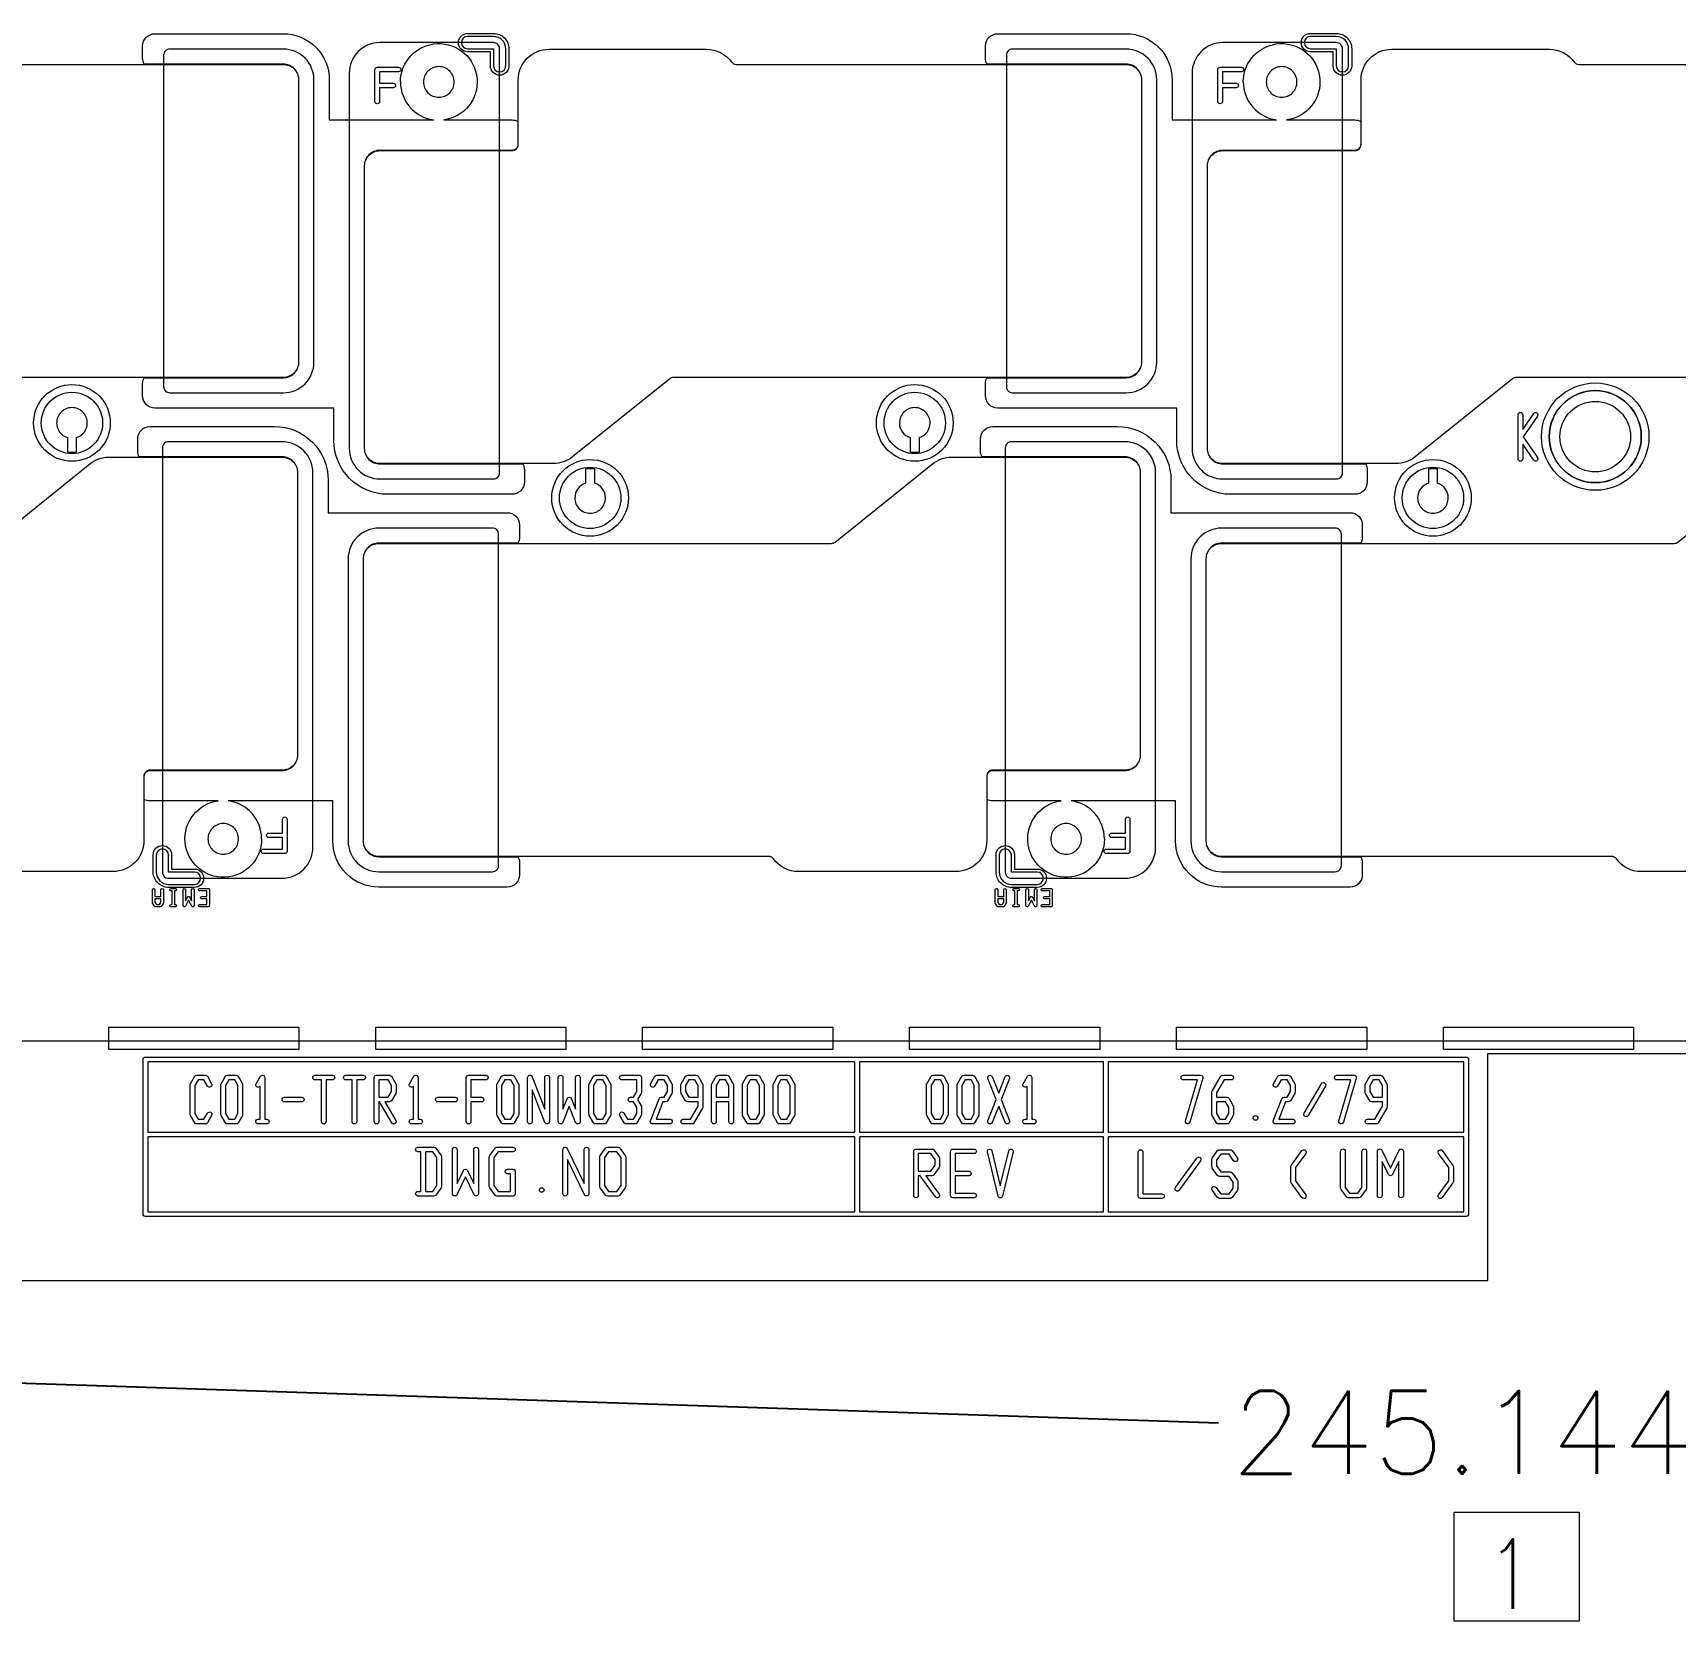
# Model space of a CAD drawing. Extents: x 2541 to 3941, y 2348 to 3338.
# Drawn here: x 2786.6 to 2840.1, y 2708.9 to 2760.7 of the extents above; entities that cross this region are included whole.
import ezdxf
from ezdxf.enums import TextEntityAlignment as Align

# ---------------------------------------------------------------- set-up
doc = ezdxf.new("R2010")
doc.units = 0
doc.layers.get('0').update_dxf_attribs({"lineweight": 0})
doc.layers.get('Defpoints').update_dxf_attribs({"lineweight": 0})
for name, color, linetype, lineweight in [('EMI-T', 6, 'Continuous', 0), ('備註', 1, 'Continuous', 0), ('尺寸線', 3, 'Continuous', 0)]:
    doc.layers.add(name, color=color, linetype=linetype, lineweight=lineweight)
doc.layers.add('序號', color=1, linetype='Continuous')
doc.styles.get("Standard").update_dxf_attribs({"font": 'simplex.shx', "height": 2.7})
doc.dimstyles.get("Standard").update_dxf_attribs({"dimtxt": 6, "dimasz": 0.18, "dimexe": 0.18, "dimexo": 0.0625, "dimgap": 0.09, "dimtad": 0, "dimtih": 1, "dimtoh": 1, "dimdec": 4, "dimzin": 0, "dimdsep": 46, "dimtxsty": 'Standard', "dimcen": 0.09, "dimadec": 0, "dimazin": 0, "dimtfac": 1, "dimtdec": 4, "dimtofl": 0, "dimtmove": 0, "dimatfit": 3, "dimfxl": 0, "dimtolj": 1, "dimtzin": 0, "dimarcsym": 0})

# ---------------------------------------------------------------- blocks, each defined once
blk = doc.blocks.new('*D30')
at = {"layer": 'Defpoints', "color": 0, "linetype": 'Continuous'}
for p in [(2712.612, 2742.594), (2957.619, 2734.405), (2956.836, 2710.973)]:
    blk.add_point(p, dxfattribs=at)
at = {"layer": '尺寸線', "color": 0, "linetype": 'Continuous', "lineweight": -2}
for p, q in [((2712.609, 2742.531), (2711.822, 2718.982)), ((2957.617, 2734.343), (2956.83, 2710.793)), ((2712.008, 2719.156), (2825.242, 2715.371)), ((2956.656, 2710.979), (2843.422, 2714.764))]:
    blk.add_line(p, q, dxfattribs=at)
at = {"layer": '尺寸線', "color": 0, "linetype": 'Continuous'}
for points in [[(2712.009, 2719.186), (2712.007, 2719.126), (2711.828, 2719.162)], [(2956.655, 2710.949), (2956.657, 2711.009), (2956.836, 2710.973)]]:
    blk.add_solid(points, dxfattribs=at)
at = {"layer": '尺寸線', "color": 0, "linetype": 'Continuous', "insert": (2834.332, 2715.067), "char_height": 2.7, "attachment_point": 5}
blk.add_mtext('\\A1;245.1443', dxfattribs=at)

msp = doc.modelspace()

# ---------------------------------------------------------------- linework, layer by layer
for p, q in [((2791.16814, 2732.19094), (2791.09861, 2732.19094)), ((2818.63814, 2732.19094), (2818.56861, 2732.19094)), ((2824.55254, 2726.55261), (2824.09292, 2726.55261)), ((2829.55254, 2726.55261), (2829.09292, 2726.55261)), ((2799.31777, 2722.76735), (2799.14393, 2722.76735)), ((2821.56304, 2722.10223), (2813.46488, 2722.10223))]:
    msp.add_line(p, q)
at = {"linetype": 'Continuous'}
for points in [[(2710.51672, 2769.52127), (2710.51672, 2724.0146, -0.414214), (2712.51672, 2722.0146, -0.169418), (2712.08276, 2720.7706, -0.117594), (2712.62077, 2720.0146), (2834.01672, 2720.0146), (2834.01672, 2727.4146), (2841.01672, 2727.4146), (2841.01672, 2720.0146), (2962.41267, 2720.0146, -0.117594), (2962.95069, 2720.7706, -0.169419), (2962.51672, 2722.0146, -0.414214), (2964.51672, 2724.0146), (2964.51672, 2759.52729, 0.044792), (2965.01672, 2759.93118), (2965.01672, 2764.98695, -0.207733), (2964.97961, 2765.00139, 0.10603), (2963.74324, 2765.79265, -1), (2963.77828, 2765.88631, -0.057817), (2964.51672, 2765.50792)], [(2790.1703, 2748.8446), (2790.1703, 2749.2446, -0.124386), (2790.21831, 2749.4346), (2794.7552, 2749.4346, 0.414365), (2795.26507, 2749.94473), (2795.26507, 2759.1446, 0.414366), (2794.7552, 2759.65473), (2790.21831, 2759.65473, -0.124392), (2790.1703, 2759.84473), (2790.1703, 2760.24473, -0.414218), (2790.5703, 2760.64473), (2794.7552, 2760.64473, -0.414364), (2796.25507, 2759.14409), (2796.25507, 2757.83473), (2799.6603, 2757.83473)], [(2817.6403, 2748.8446), (2817.6403, 2749.2446, -0.124386), (2817.68831, 2749.4346), (2822.2252, 2749.4346, 0.414365), (2822.73507, 2749.94473), (2822.73507, 2759.1446, 0.414366), (2822.2252, 2759.65473), (2817.68831, 2759.65473, -0.124392), (2817.6403, 2759.84473), (2817.6403, 2760.24473, -0.414218), (2818.0403, 2760.64473), (2822.2252, 2760.64473, -0.414364), (2823.72507, 2759.14409), (2823.72507, 2757.83473), (2827.1303, 2757.83473)], [(2798.57437, 2759.07391, -2.205962), (2799.98845, 2757.83473), (2802.21218, 2757.83473, -0.124388), (2802.40218, 2757.78672), (2802.40218, 2757.03473, -0.414224), (2802.21218, 2756.84473), (2797.9052, 2756.84473, 0.414218), (2797.39508, 2756.3346), (2797.39508, 2747.13472, 0.414217), (2797.9052, 2746.6246), (2802.56418, 2746.6246, -0.124388), (2802.61218, 2746.4346), (2802.61218, 2746.0346, -0.414218), (2802.21218, 2745.6346), (2798.15508, 2745.6346, -0.414215), (2796.40508, 2747.3846), (2796.40508, 2748.4446), (2790.5703, 2748.4446, -0.414218), (2790.1703, 2748.8446)], [(2826.04437, 2759.07391, -2.205962), (2827.45845, 2757.83473), (2829.68218, 2757.83473, -0.124388), (2829.87218, 2757.78672), (2829.87218, 2757.03473, -0.414224), (2829.68218, 2756.84473), (2825.3752, 2756.84473, 0.414218), (2824.86508, 2756.3346), (2824.86508, 2747.13472, 0.414217), (2825.3752, 2746.6246), (2830.03418, 2746.6246, -0.124388), (2830.08218, 2746.4346), (2830.08218, 2746.0346, -0.414218), (2829.68218, 2745.6346), (2825.62508, 2745.6346, -0.414215), (2823.87508, 2747.3846), (2823.87508, 2748.4446), (2818.0403, 2748.4446, -0.414218), (2817.6403, 2748.8446)], [(2835.0027, 2746.78912), (2835.0027, 2748.22951, -1), (2835.1527, 2748.22951), (2835.1527, 2747.75017)], [(2835.1527, 2747.75017), (2835.51265, 2748.27209, -1), (2835.63613, 2748.18693), (2835.16881, 2747.50931), (2835.63613, 2746.8317, -1), (2835.51265, 2746.74654), (2835.1527, 2747.26846)], [(2790.01127, 2747.0446), (2790.01127, 2747.4446, -0.414218), (2790.41127, 2747.8446), (2794.46837, 2747.8446, -0.414215), (2796.21837, 2746.0946), (2796.21837, 2745.0346), (2802.05314, 2745.0346, -0.414218), (2802.45314, 2744.6346), (2802.45314, 2744.2346, -0.124388), (2802.40514, 2744.0446), (2797.86825, 2744.0446, 0.414365), (2797.35838, 2743.53447), (2797.35838, 2734.3346, 0.414366), (2797.86825, 2733.82446), (2802.40514, 2733.82446, -0.124388), (2802.45314, 2733.63446), (2802.45314, 2733.23446, -0.414218), (2802.05314, 2732.83446), (2797.86825, 2732.83446, -0.414364), (2796.36838, 2734.3351), (2796.36838, 2735.64447), (2792.96315, 2735.64447)], [(2817.48127, 2747.0446), (2817.48127, 2747.4446, -0.414218), (2817.88127, 2747.8446), (2821.93837, 2747.8446, -0.414215), (2823.68837, 2746.0946), (2823.68837, 2745.0346), (2829.52314, 2745.0346, -0.414218), (2829.92314, 2744.6346), (2829.92314, 2744.2346, -0.124388), (2829.87514, 2744.0446), (2825.33825, 2744.0446, 0.414365), (2824.82838, 2743.53447), (2824.82838, 2734.3346, 0.414366), (2825.33825, 2733.82446), (2829.87514, 2733.82446, -0.124388), (2829.92314, 2733.63446), (2829.92314, 2733.23446, -0.414218), (2829.52314, 2732.83446), (2825.33825, 2732.83446, -0.414364), (2823.83838, 2734.3351), (2823.83838, 2735.64447), (2820.43315, 2735.64447)], [(2835.1527, 2747.26846), (2835.1527, 2746.78912, -1), (2835.0027, 2746.78912)], [(2794.04907, 2734.40528, -2.205962), (2792.635, 2735.64447), (2790.41127, 2735.64447, -0.124386), (2790.22127, 2735.69247), (2790.22127, 2736.44447, -0.414224), (2790.41127, 2736.63447), (2794.71824, 2736.63447, 0.414218), (2795.22837, 2737.14459), (2795.22837, 2746.34447, 0.414217), (2794.71824, 2746.8546), (2790.05927, 2746.8546, -0.124392), (2790.01127, 2747.0446)], [(2821.51907, 2734.40528, -2.205962), (2820.105, 2735.64447), (2817.88127, 2735.64447, -0.124386), (2817.69127, 2735.69247), (2817.69127, 2736.44447, -0.414224), (2817.88127, 2736.63447), (2822.18824, 2736.63447, 0.414218), (2822.69837, 2737.14459), (2822.69837, 2746.34447, 0.414217), (2822.18824, 2746.8546), (2817.52927, 2746.8546, -0.124392), (2817.48127, 2747.0446)], [(2794.11075, 2733.9258, -1), (2794.11075, 2734.0758), (2794.73112, 2734.0758), (2794.73112, 2734.44732), (2794.2846, 2734.44732, -1), (2794.2846, 2734.59732), (2794.73112, 2734.59732), (2794.73112, 2735.04385, -1), (2794.88112, 2735.04385), (2794.88112, 2734.52232)], [(2821.58075, 2733.9258, -1), (2821.58075, 2734.0758), (2822.20112, 2734.0758), (2822.20112, 2734.44732), (2821.7546, 2734.44732, -1), (2821.7546, 2734.59732), (2822.20112, 2734.59732), (2822.20112, 2735.04385, -1), (2822.35112, 2735.04385), (2822.35112, 2734.52232)], [(2794.88112, 2734.52232), (2794.88112, 2734.0008, -0.414241), (2794.80612, 2733.9258), (2794.11075, 2733.9258)], [(2822.35112, 2734.52232), (2822.35112, 2734.0008, -0.414241), (2822.27612, 2733.9258), (2821.58075, 2733.9258)], [(2790.48907, 2732.31704), (2790.48907, 2732.48922), (2790.48907, 2732.7475, -1), (2790.56907, 2732.7475), (2790.56907, 2732.52922), (2790.76722, 2732.52922), (2790.76722, 2732.7475, -1), (2790.84722, 2732.7475), (2790.84722, 2732.48922)], [(2791.09861, 2732.19094, -1), (2791.09861, 2732.27094), (2791.12814, 2732.27094), (2791.12814, 2732.7075), (2791.09861, 2732.7075, -1), (2791.09861, 2732.7875), (2791.16814, 2732.7875), (2791.23768, 2732.7875, -1), (2791.23768, 2732.7075), (2791.20814, 2732.7075), (2791.20814, 2732.27094), (2791.23768, 2732.27094, -1), (2791.23768, 2732.19094), (2791.16814, 2732.19094)], [(2791.48907, 2732.23129), (2791.48907, 2732.7475, -1), (2791.56907, 2732.7475), (2791.56907, 2732.3896)], [(2791.76722, 2732.3896), (2791.76722, 2732.7475, -1), (2791.84722, 2732.7475), (2791.84722, 2732.23129, -0.782664), (2791.772, 2732.21198), (2791.66814, 2732.40485)], [(2792.02907, 2732.19094, -1), (2792.02907, 2732.27094), (2792.26722, 2732.27094), (2792.26722, 2732.44922), (2792.09861, 2732.44922, -1), (2792.09861, 2732.52922), (2792.26722, 2732.52922), (2792.26722, 2732.7075), (2792.02907, 2732.7075, -1), (2792.02907, 2732.7875), (2792.30722, 2732.7875, -0.414265), (2792.34722, 2732.7475), (2792.34722, 2732.48922)], [(2817.95907, 2732.31704), (2817.95907, 2732.48922), (2817.95907, 2732.7475, -1), (2818.03907, 2732.7475), (2818.03907, 2732.52922), (2818.23722, 2732.52922), (2818.23722, 2732.7475, -1), (2818.31722, 2732.7475), (2818.31722, 2732.48922)], [(2818.56861, 2732.19094, -1), (2818.56861, 2732.27094), (2818.59814, 2732.27094), (2818.59814, 2732.7075), (2818.56861, 2732.7075, -1), (2818.56861, 2732.7875), (2818.63814, 2732.7875), (2818.70768, 2732.7875, -1), (2818.70768, 2732.7075), (2818.67814, 2732.7075), (2818.67814, 2732.27094), (2818.70768, 2732.27094, -1), (2818.70768, 2732.19094), (2818.63814, 2732.19094)], [(2818.95907, 2732.23129), (2818.95907, 2732.7475, -1), (2819.03907, 2732.7475), (2819.03907, 2732.3896)], [(2819.23722, 2732.3896), (2819.23722, 2732.7475, -1), (2819.31722, 2732.7475), (2819.31722, 2732.23129, -0.782664), (2819.242, 2732.21198), (2819.13814, 2732.40485)], [(2819.49907, 2732.19094, -1), (2819.49907, 2732.27094), (2819.73722, 2732.27094), (2819.73722, 2732.44922), (2819.56861, 2732.44922, -1), (2819.56861, 2732.52922), (2819.73722, 2732.52922), (2819.73722, 2732.7075), (2819.49907, 2732.7075, -1), (2819.49907, 2732.7875), (2819.77722, 2732.7875, -0.414265), (2819.81722, 2732.7475), (2819.81722, 2732.48922)], [(2790.84722, 2732.48922), (2790.84722, 2732.31704, -0.173189), (2790.83818, 2732.29172), (2790.76895, 2732.206, -0.228301), (2790.73768, 2732.19094), (2790.59861, 2732.19094, -0.228253), (2790.56734, 2732.206), (2790.49811, 2732.29172, -0.173127), (2790.48907, 2732.31704)], [(2791.66814, 2732.40485), (2791.56429, 2732.21198, -0.782665), (2791.48907, 2732.23129)], [(2791.56907, 2732.3896), (2791.63292, 2732.50819, -0.597324), (2791.70336, 2732.50819), (2791.76722, 2732.3896)], [(2792.34722, 2732.48922), (2792.34722, 2732.23094, -0.414265), (2792.30722, 2732.19094), (2792.02907, 2732.19094)], [(2818.31722, 2732.48922), (2818.31722, 2732.31704, -0.173189), (2818.30818, 2732.29172), (2818.23895, 2732.206, -0.228301), (2818.20768, 2732.19094), (2818.06861, 2732.19094, -0.228253), (2818.03734, 2732.206), (2817.96811, 2732.29172, -0.173127), (2817.95907, 2732.31704)], [(2819.13814, 2732.40485), (2819.03429, 2732.21198, -0.782665), (2818.95907, 2732.23129)], [(2819.03907, 2732.3896), (2819.10292, 2732.50819, -0.597324), (2819.17336, 2732.50819), (2819.23722, 2732.3896)], [(2819.81722, 2732.48922), (2819.81722, 2732.23094, -0.414265), (2819.77722, 2732.19094), (2819.49907, 2732.19094)], [(2790.187, 2722.17823), (2790.187, 2724.76903), (2790.187, 2727.21759, -0.414238), (2790.263, 2727.29359), (2813.46488, 2727.29359), (2821.56304, 2727.29359), (2833.31092, 2727.29359, -0.414238), (2833.38692, 2727.21759), (2833.38692, 2724.76903)], [(2794.07359, 2725.1146), (2793.93326, 2725.1146, -1), (2793.93326, 2725.267), (2793.99739, 2725.267), (2793.99739, 2726.34799, -0.979801), (2793.8675, 2726.42764)], [(2793.8675, 2726.42764), (2794.00783, 2726.66731, -0.76611), (2794.14979, 2726.62858), (2794.14979, 2725.267), (2794.21392, 2725.267, -1), (2794.21392, 2725.1146), (2794.07359, 2725.1146)], [(2797.71672, 2725.1908), (2797.71672, 2725.9098), (2797.71672, 2726.62881, -0.414239), (2797.79292, 2726.70501), (2798.21369, 2726.70501, -0.267143), (2798.27967, 2726.66731), (2798.42001, 2726.42764, -0.13403), (2798.43045, 2726.38891), (2798.43045, 2726.1497, -0.13403), (2798.42001, 2726.11097), (2798.27967, 2725.8713, -0.267143), (2798.21369, 2725.8336), (2798.06617, 2725.8336)], [(2799.07359, 2725.1146), (2798.93326, 2725.1146, -1), (2798.93326, 2725.267), (2798.99739, 2725.267), (2798.99739, 2726.34799, -0.979801), (2798.8675, 2726.42764)], [(2798.8675, 2726.42764), (2799.00783, 2726.66731, -0.76611), (2799.14979, 2726.62858), (2799.14979, 2725.267), (2799.21392, 2725.267, -1), (2799.21392, 2725.1146), (2799.07359, 2725.1146)], [(2802.71672, 2725.1908), (2802.71672, 2726.62881, -0.831916), (2802.86408, 2726.65608), (2803.27805, 2725.59556)], [(2803.27805, 2725.59556), (2803.27805, 2726.62881, -1), (2803.43045, 2726.62881), (2803.43045, 2725.1908, -0.831916), (2803.2831, 2725.16352), (2802.86912, 2726.22405)], [(2803.71672, 2725.1908), (2803.71672, 2726.62881, -1), (2803.86912, 2726.62881), (2803.86912, 2725.59556)], [(2804.27805, 2725.59556), (2804.27805, 2726.62881, -1), (2804.43045, 2726.62881), (2804.43045, 2725.1908, -0.831916), (2804.2831, 2725.16352), (2804.07359, 2725.70025)], [(2806.72211, 2725.21894), (2807.00243, 2725.93708, -0.310671), (2807.07359, 2725.986), (2807.17023, 2725.986), (2807.27805, 2726.17014), (2807.27805, 2726.36847), (2807.17023, 2726.55261), (2806.97694, 2726.55261), (2806.85868, 2726.35064, -1), (2806.72717, 2726.42764), (2806.8675, 2726.66731, -0.267143), (2806.93348, 2726.70501), (2807.21369, 2726.70501, -0.267143), (2807.27967, 2726.66731), (2807.42001, 2726.42764, -0.13403), (2807.43045, 2726.38891), (2807.43045, 2726.1497, -0.13403), (2807.42001, 2726.11097), (2807.27967, 2725.8713, -0.267143), (2807.21369, 2725.8336), (2807.12564, 2725.8336), (2806.90447, 2725.267)], [(2807.71672, 2726.1497), (2807.71672, 2726.38891, -0.13403), (2807.72717, 2726.42764), (2807.8675, 2726.66731, -0.267143), (2807.93348, 2726.70501), (2808.21369, 2726.70501, -0.267143), (2808.27967, 2726.66731), (2808.42001, 2726.42764, -0.13403), (2808.43045, 2726.38891), (2808.43045, 2725.9098)], [(2808.71672, 2725.1908), (2808.71672, 2725.9098), (2808.71672, 2726.38891, -0.13403), (2808.72717, 2726.42764), (2808.8675, 2726.66731, -0.267143), (2808.93348, 2726.70501), (2809.21369, 2726.70501, -0.267143), (2809.27967, 2726.66731), (2809.42001, 2726.42764, -0.13403), (2809.43045, 2726.38891), (2809.43045, 2725.9098)], [(2817.72194, 2725.2185), (2817.99179, 2725.9098), (2817.72194, 2726.6011, -1), (2817.86391, 2726.65652), (2818.07359, 2726.11935)], [(2818.07359, 2726.11935), (2818.28327, 2726.65652, -1), (2818.42523, 2726.6011), (2818.15538, 2725.9098), (2818.42523, 2725.2185, -1), (2818.28327, 2725.16309), (2818.07359, 2725.70025)], [(2819.07359, 2725.1146), (2818.93326, 2725.1146, -1), (2818.93326, 2725.267), (2818.99739, 2725.267), (2818.99739, 2726.34799, -0.979801), (2818.8675, 2726.42764)], [(2818.8675, 2726.42764), (2819.00783, 2726.66731, -0.76611), (2819.14979, 2726.62858), (2819.14979, 2725.267), (2819.21392, 2725.267, -1), (2819.21392, 2725.1146), (2819.07359, 2725.1146)], [(2824.09292, 2726.55261, -1), (2824.09292, 2726.70501), (2824.65425, 2726.70501, -0.50129), (2824.72731, 2726.60717), (2824.30639, 2725.16939, -1), (2824.16013, 2725.21221), (2824.55254, 2726.55261)], [(2827.02211, 2725.21894), (2827.30243, 2725.93708, -0.310671), (2827.37359, 2725.986), (2827.47023, 2725.986), (2827.57805, 2726.17014), (2827.57805, 2726.36847), (2827.47023, 2726.55261), (2827.27694, 2726.55261), (2827.15868, 2726.35064, -1), (2827.02717, 2726.42764), (2827.1675, 2726.66731, -0.267143), (2827.23348, 2726.70501), (2827.51369, 2726.70501, -0.267143), (2827.57967, 2726.66731), (2827.72001, 2726.42764, -0.13403), (2827.73045, 2726.38891), (2827.73045, 2726.1497, -0.13403), (2827.72001, 2726.11097), (2827.57967, 2725.8713, -0.267143), (2827.51369, 2725.8336), (2827.42564, 2725.8336), (2827.20447, 2725.267)], [(2829.09292, 2726.55261, -1), (2829.09292, 2726.70501), (2829.65425, 2726.70501, -0.50129), (2829.72731, 2726.60717), (2829.30639, 2725.16939, -1), (2829.16013, 2725.21221), (2829.55254, 2726.55261)], [(2830.01672, 2726.1497), (2830.01672, 2726.38891, -0.13403), (2830.02717, 2726.42764), (2830.1675, 2726.66731, -0.267143), (2830.23348, 2726.70501), (2830.51369, 2726.70501, -0.267143), (2830.57967, 2726.66731), (2830.72001, 2726.42764, -0.13403), (2830.73045, 2726.38891), (2830.73045, 2725.9098)], [(2798.06617, 2725.8336), (2798.42001, 2725.2293, -1), (2798.28849, 2725.15229), (2797.88957, 2725.8336), (2797.86912, 2725.8336), (2797.86912, 2725.1908, -1), (2797.71672, 2725.1908)], [(2802.86912, 2726.22405), (2802.86912, 2725.1908, -1), (2802.71672, 2725.1908)], [(2804.07359, 2725.70025), (2803.86408, 2725.16352, -0.831919), (2803.71672, 2725.1908)], [(2803.86912, 2725.59556), (2804.0026, 2725.93751, -0.683159), (2804.14457, 2725.93751), (2804.27805, 2725.59556)], [(2808.43045, 2725.9098), (2808.43045, 2725.67036, -0.13403), (2808.42001, 2725.63163), (2808.13934, 2725.15229, -0.267143), (2808.07336, 2725.1146), (2807.79292, 2725.1146, -1), (2807.79292, 2725.267), (2808.0299, 2725.267), (2808.27805, 2725.6908), (2808.27805, 2725.8336), (2807.93348, 2725.8336, -0.267143), (2807.8675, 2725.8713), (2807.72717, 2726.11097, -0.13403), (2807.71672, 2726.1497)], [(2809.43045, 2725.9098), (2809.43045, 2725.1908, -1), (2809.27805, 2725.1908), (2809.27805, 2725.8336), (2808.86912, 2725.8336), (2808.86912, 2725.1908, -1), (2808.71672, 2725.1908)], [(2818.07359, 2725.70025), (2817.86391, 2725.16309, -1), (2817.72194, 2725.2185)], [(2830.73045, 2725.9098), (2830.73045, 2725.67036, -0.13403), (2830.72001, 2725.63163), (2830.43934, 2725.15229, -0.267143), (2830.37336, 2725.1146), (2830.09292, 2725.1146, -1), (2830.09292, 2725.267), (2830.3299, 2725.267), (2830.57805, 2725.6908), (2830.57805, 2725.8336), (2830.23348, 2725.8336, -0.267143), (2830.1675, 2725.8713), (2830.02717, 2726.11097, -0.13403), (2830.01672, 2726.1497)], [(2806.90447, 2725.267), (2807.35425, 2725.267, -1), (2807.35425, 2725.1146), (2806.79292, 2725.1146, -0.529907), (2806.72211, 2725.21894)], [(2827.20447, 2725.267), (2827.65425, 2725.267, -1), (2827.65425, 2725.1146), (2827.09292, 2725.1146, -0.529907), (2827.02211, 2725.21894)], [(2833.38692, 2724.76903), (2833.38692, 2722.17823, -0.414238), (2833.31092, 2722.10223), (2821.56304, 2722.10223)], [(2799.14393, 2722.76735, -1), (2799.14393, 2722.91735), (2799.24277, 2722.91735), (2799.24277, 2724.20775), (2799.14393, 2724.20775, -1), (2799.14393, 2724.35775), (2799.31777, 2724.35775), (2799.66545, 2724.35775, -0.241871), (2799.72642, 2724.32643), (2799.89982, 2724.08697, -0.159337), (2799.91429, 2724.04268), (2799.91429, 2723.08242, -0.159331), (2799.89982, 2723.03812), (2799.72642, 2722.79867, -0.241867), (2799.66545, 2722.76735), (2799.31777, 2722.76735)], [(2800.26893, 2722.84284), (2800.26893, 2724.28275, -1), (2800.41893, 2724.28275), (2800.41893, 2723.17022)], [(2800.96429, 2723.17022), (2800.96429, 2724.28275, -1), (2801.11429, 2724.28275), (2801.11429, 2722.84284, -0.799749), (2800.97175, 2722.80974), (2800.69161, 2723.39003)], [(2803.86893, 2722.84235), (2803.86893, 2724.28247, -0.798609), (2804.01147, 2724.31535), (2804.56429, 2723.17022)], [(2804.56429, 2723.17022), (2804.56429, 2724.28275, -1), (2804.71429, 2724.28275), (2804.71429, 2722.84262, -0.798609), (2804.57175, 2722.80974), (2804.01893, 2723.95487)], [(2815.3014, 2722.7832), (2815.3014, 2723.5034), (2815.3014, 2724.2236, -0.414241), (2815.3764, 2724.2986), (2815.89792, 2724.2986, -0.241871), (2815.95889, 2724.26728), (2816.13229, 2724.02783, -0.159337), (2816.14676, 2723.98353), (2816.14676, 2723.74347, -0.159331), (2816.13229, 2723.69917), (2815.95889, 2723.45972, -0.241867), (2815.89792, 2723.4284), (2815.69715, 2723.4284)], [(2817.70349, 2724.206, -1), (2817.8493, 2724.2412), (2818.12408, 2723.10283)], [(2818.12408, 2723.10283), (2818.39886, 2724.2412, -1), (2818.54467, 2724.206), (2818.19699, 2722.7656, -0.78736), (2818.05118, 2722.7656), (2817.70349, 2724.206)], [(2830.41852, 2722.78457), (2830.41852, 2724.22469, -0.798609), (2830.56107, 2724.25757), (2830.84121, 2723.67728)], [(2830.84121, 2723.67728), (2831.12135, 2724.25757, -0.798609), (2831.26389, 2724.22469), (2831.26389, 2722.78457, -1), (2831.11389, 2722.78457), (2831.11389, 2723.8971)], [(2800.41893, 2723.17022), (2800.62407, 2723.59515, -0.627684), (2800.75915, 2723.59515), (2800.96429, 2723.17022)], [(2804.01893, 2723.95487), (2804.01893, 2722.84235, -1), (2803.86893, 2722.84235)], [(2830.56852, 2723.8971), (2830.56852, 2722.78457, -1), (2830.41852, 2722.78457)], [(2831.11389, 2723.8971), (2830.90875, 2723.47216, -0.627705), (2830.77366, 2723.47216), (2830.56852, 2723.8971)], [(2800.69161, 2723.39003), (2800.41147, 2722.80974, -0.799749), (2800.26893, 2722.84284)], [(2815.69715, 2723.4284), (2816.13251, 2722.82719, -1), (2816.01102, 2722.73921), (2815.51195, 2723.4284), (2815.4514, 2723.4284), (2815.4514, 2722.7832, -1), (2815.3014, 2722.7832)], [(2813.46488, 2722.10223), (2790.263, 2722.10223, -0.414238), (2790.187, 2722.17823)]]:
    msp.add_lwpolyline(points, format="xyb", dxfattribs=at)
for points in [[(2800.76244, 2760.05531, -1), (2800.76244, 2760.65531), (2801.60715, 2760.65531, -0.414217), (2802.10715, 2760.15531), (2802.10715, 2759.59231, -1), (2801.50715, 2759.59231), (2801.50715, 2760.05531)], [(2800.76244, 2760.15531), (2801.60715, 2760.15531), (2801.60715, 2759.60124, 1), (2802.00715, 2759.60124), (2802.00715, 2760.15531, 0.414218), (2801.60715, 2760.55531), (2800.76244, 2760.55531, 1)], [(2828.23244, 2760.05531, -1), (2828.23244, 2760.65531), (2829.07715, 2760.65531, -0.414217), (2829.57715, 2760.15531), (2829.57715, 2759.59231, -1), (2828.97715, 2759.59231), (2828.97715, 2760.05531)], [(2828.23244, 2760.15531), (2829.07715, 2760.15531), (2829.07715, 2759.60124, 1), (2829.47715, 2759.60124), (2829.47715, 2760.15531, 0.414218), (2829.07715, 2760.55531), (2828.23244, 2760.55531, 1)], [(2769.93508, 2747.13472), (2769.93508, 2756.3346, -0.414219), (2770.4352, 2756.83473), (2774.74218, 2756.83473, 0.414223), (2774.94218, 2757.03473), (2774.94218, 2759.13952, -0.414215), (2775.94218, 2760.13952), (2781.07907, 2760.13952, -0.24029), (2781.88871, 2759.72692, 0.240069), (2782.05015, 2759.64473), (2794.7552, 2759.64473, -0.414366), (2795.25507, 2759.1446), (2795.25507, 2749.94472, -0.414365), (2794.7552, 2749.4446), (2780.00567, 2749.4446, 0.170771), (2779.88046, 2749.40056), (2776.70951, 2746.85481, -0.170765), (2776.08341, 2746.6346), (2770.4352, 2746.6346, -0.414218)], [(2797.40508, 2747.13472), (2797.40508, 2756.3346, -0.414219), (2797.9052, 2756.83473), (2802.21218, 2756.83473, 0.414223), (2802.41218, 2757.03473), (2802.41218, 2759.13952, -0.414215), (2803.41218, 2760.13952), (2808.54907, 2760.13952, -0.24029), (2809.35871, 2759.72692, 0.240069), (2809.52015, 2759.64473), (2822.2252, 2759.64473, -0.414366), (2822.72507, 2759.1446), (2822.72507, 2749.94472, -0.414365), (2822.2252, 2749.4446), (2807.47567, 2749.4446, 0.170771), (2807.35046, 2749.40056), (2804.17951, 2746.85481, -0.170765), (2803.55341, 2746.6346), (2797.9052, 2746.6346, -0.414218)], [(2824.87508, 2747.13472), (2824.87508, 2756.3346, -0.414219), (2825.3752, 2756.83473), (2829.68218, 2756.83473, 0.414223), (2829.88218, 2757.03473), (2829.88218, 2759.13952, -0.414215), (2830.88218, 2760.13952), (2836.01907, 2760.13952, -0.24029), (2836.82871, 2759.72692, 0.240069), (2836.99015, 2759.64473), (2849.6952, 2759.64473, -0.414366), (2850.19507, 2759.1446), (2850.19507, 2749.94472, -0.414365), (2849.6952, 2749.4446), (2834.94567, 2749.4446, 0.170771), (2834.82046, 2749.40056), (2831.64951, 2746.85481, -0.170765), (2831.02341, 2746.6346), (2825.3752, 2746.6346, -0.414218)], [(2797.74233, 2758.43535), (2797.74233, 2758.95687), (2797.74233, 2759.4784, -0.414241), (2797.81733, 2759.5534), (2798.51269, 2759.5534, -1), (2798.51269, 2759.4034), (2797.89233, 2759.4034), (2797.89233, 2759.03187), (2798.33885, 2759.03187, -1), (2798.33885, 2758.88187), (2797.89233, 2758.88187), (2797.89233, 2758.43535, -1)], [(2799.32437, 2759.07391, 0.414217), (2799.82437, 2758.57391, 0.414217), (2800.32437, 2759.07391, 0.414217), (2799.82437, 2759.57391, 0.414217)], [(2825.21233, 2758.43535), (2825.21233, 2758.95687), (2825.21233, 2759.4784, -0.414241), (2825.28733, 2759.5534), (2825.98269, 2759.5534, -1), (2825.98269, 2759.4034), (2825.36233, 2759.4034), (2825.36233, 2759.03187), (2825.80885, 2759.03187, -1), (2825.80885, 2758.88187), (2825.36233, 2758.88187), (2825.36233, 2758.43535, -1)], [(2826.79437, 2759.07391, 0.414217), (2827.29437, 2758.57391, 0.414217), (2827.79437, 2759.07391, 0.414217), (2827.29437, 2759.57391, 0.414217)], [(2786.61699, 2747.96071, -0.414215), (2787.86699, 2749.21071, -0.414215), (2789.11699, 2747.96071, -0.414215), (2787.86699, 2746.71071, -0.414215)], [(2814.08699, 2747.96071, -0.414215), (2815.33699, 2749.21071, -0.414215), (2816.58699, 2747.96071, -0.414215), (2815.33699, 2746.71071, -0.414215)], [(2836.01672, 2747.5146, 0.414215), (2837.51672, 2746.0146, 0.414215), (2839.01672, 2747.5146, 0.414215), (2837.51672, 2749.0146, 0.414215)], [(2787.36699, 2747.96071, 0.327542), (2787.71699, 2747.48374), (2787.71699, 2747.00957), (2788.01699, 2747.00957), (2788.01699, 2747.48374, 0.327544), (2788.36699, 2747.96071, 0.414217), (2787.86699, 2748.46071, 0.414217)], [(2814.83699, 2747.96071, 0.327542), (2815.18699, 2747.48374), (2815.18699, 2747.00957), (2815.48699, 2747.00957), (2815.48699, 2747.48374, 0.327544), (2815.83699, 2747.96071, 0.414217), (2815.33699, 2748.46071, 0.414217)], [(2836.36672, 2747.5146, -0.414215), (2837.51672, 2748.6646, -0.414215), (2838.66672, 2747.5146, -0.414215), (2837.51672, 2746.3646, -0.414215)], [(2769.89838, 2734.33459), (2769.89838, 2743.53447, -0.414365), (2770.39825, 2744.0346), (2785.14778, 2744.0346, 0.170771), (2785.27299, 2744.07863), (2788.44394, 2746.62438, -0.170765), (2789.07004, 2746.8446), (2794.71824, 2746.8446, -0.414218), (2795.21837, 2746.34447), (2795.21837, 2737.14459, -0.414219), (2794.71824, 2736.64447), (2790.41127, 2736.64447, 0.414223), (2790.21127, 2736.44447), (2790.21127, 2734.33967, -0.414215), (2789.21127, 2733.33967), (2784.07437, 2733.33967, -0.24029), (2783.26474, 2733.75227, 0.240069), (2783.1033, 2733.83446), (2770.39825, 2733.83446, -0.414366)], [(2797.36838, 2734.33459), (2797.36838, 2743.53447, -0.414365), (2797.86825, 2744.0346), (2812.61778, 2744.0346, 0.170771), (2812.74299, 2744.07863), (2815.91394, 2746.62438, -0.170765), (2816.54004, 2746.8446), (2822.18824, 2746.8446, -0.414218), (2822.68837, 2746.34447), (2822.68837, 2737.14459, -0.414219), (2822.18824, 2736.64447), (2817.88127, 2736.64447, 0.414223), (2817.68127, 2736.44447), (2817.68127, 2734.33967, -0.414215), (2816.68127, 2733.33967), (2811.54437, 2733.33967, -0.24029), (2810.73474, 2733.75227, 0.240069), (2810.5733, 2733.83446), (2797.86825, 2733.83446, -0.414366)], [(2803.50646, 2745.51848, -0.414215), (2804.75646, 2746.76848, -0.414215), (2806.00646, 2745.51848, -0.414215), (2804.75646, 2744.26848, -0.414215)], [(2824.83838, 2734.33459), (2824.83838, 2743.53447, -0.414365), (2825.33825, 2744.0346), (2840.08778, 2744.0346, 0.170771), (2840.21299, 2744.07863), (2843.38394, 2746.62438, -0.170765), (2844.01004, 2746.8446), (2849.65824, 2746.8446, -0.414218), (2850.15837, 2746.34447), (2850.15837, 2737.14459, -0.414219), (2849.65824, 2736.64447), (2845.35127, 2736.64447, 0.414223), (2845.15127, 2736.44447), (2845.15127, 2734.33967, -0.414215), (2844.15127, 2733.33967), (2839.01437, 2733.33967, -0.24029), (2838.20474, 2733.75227, 0.240069), (2838.0433, 2733.83446), (2825.33825, 2733.83446, -0.414366)], [(2830.97646, 2745.51848, -0.414215), (2832.22646, 2746.76848, -0.414215), (2833.47646, 2745.51848, -0.414215), (2832.22646, 2744.26848, -0.414215)], [(2804.25646, 2745.51848, 0.414217), (2804.75646, 2745.01848, 0.414217), (2805.25646, 2745.51848, 0.327542), (2804.90646, 2745.99545), (2804.90646, 2746.46962), (2804.60646, 2746.46962), (2804.60646, 2745.99545, 0.327544)], [(2831.72646, 2745.51848, 0.414217), (2832.22646, 2745.01848, 0.414217), (2832.72646, 2745.51848, 0.327542), (2832.37646, 2745.99545), (2832.37646, 2746.46962), (2832.07646, 2746.46962), (2832.07646, 2745.99545, 0.327544)], [(2792.29907, 2734.40528, 0.414217), (2792.79907, 2733.90528, 0.414217), (2793.29907, 2734.40528, 0.414217), (2792.79907, 2734.90528, 0.414217)], [(2819.76907, 2734.40528, 0.414217), (2820.26907, 2733.90528, 0.414217), (2820.76907, 2734.40528, 0.414217), (2820.26907, 2734.90528, 0.414217)], [(2790.51629, 2733.32388), (2790.51629, 2733.88689, -1), (2791.11629, 2733.88689), (2791.11629, 2733.42388), (2791.86101, 2733.42388, -1), (2791.86101, 2732.82388), (2791.01629, 2732.82388, -0.414217)], [(2790.61629, 2733.32388, 0.414218), (2791.01629, 2732.92388), (2791.86101, 2732.92388, 1), (2791.86101, 2733.32388), (2791.01629, 2733.32388), (2791.01629, 2733.87796, 1), (2790.61629, 2733.87796)], [(2817.98629, 2733.32388), (2817.98629, 2733.88689, -1), (2818.58629, 2733.88689), (2818.58629, 2733.42388), (2819.33101, 2733.42388, -1), (2819.33101, 2732.82388), (2818.48629, 2732.82388, -0.414217)], [(2818.08629, 2733.32388, 0.414218), (2818.48629, 2732.92388), (2819.33101, 2732.92388, 1), (2819.33101, 2733.32388), (2818.48629, 2733.32388), (2818.48629, 2733.87796, 1), (2818.08629, 2733.87796)], [(2791.71672, 2725.43069), (2791.71672, 2726.38891, -0.13403), (2791.72717, 2726.42764), (2791.8675, 2726.66731, -0.267143), (2791.93348, 2726.70501), (2792.21369, 2726.70501, -0.267143), (2792.27967, 2726.66731), (2792.42001, 2726.42764, -1), (2792.28849, 2726.35064), (2792.17023, 2726.55261), (2791.97694, 2726.55261), (2791.86912, 2726.36847), (2791.86912, 2725.45113), (2791.97694, 2725.267), (2792.17023, 2725.267), (2792.28849, 2725.46897, -1), (2792.42001, 2725.39196), (2792.27967, 2725.15229, -0.267143), (2792.21369, 2725.1146), (2791.93348, 2725.1146, -0.267143), (2791.8675, 2725.15229), (2791.72717, 2725.39196, -0.13403)], [(2792.71672, 2725.43069), (2792.71672, 2726.38891, -0.13403), (2792.72717, 2726.42764), (2792.8675, 2726.66731, -0.267143), (2792.93348, 2726.70501), (2793.21369, 2726.70501, -0.267143), (2793.27967, 2726.66731), (2793.42001, 2726.42764, -0.13403), (2793.43045, 2726.38891), (2793.43045, 2725.43069, -0.13403), (2793.42001, 2725.39196), (2793.27967, 2725.15229, -0.267143), (2793.21369, 2725.1146), (2792.93348, 2725.1146, -0.267143), (2792.8675, 2725.15229), (2792.72717, 2725.39196, -0.13403)], [(2795.79292, 2726.55261, -1), (2795.79292, 2726.70501), (2796.07359, 2726.70501), (2796.35425, 2726.70501, -1), (2796.35425, 2726.55261), (2796.14979, 2726.55261), (2796.14979, 2725.1908, -1), (2795.99739, 2725.1908), (2795.99739, 2726.55261)], [(2796.79292, 2726.55261, -1), (2796.79292, 2726.70501), (2797.07359, 2726.70501), (2797.35425, 2726.70501, -1), (2797.35425, 2726.55261), (2797.14979, 2726.55261), (2797.14979, 2725.1908, -1), (2796.99739, 2725.1908), (2796.99739, 2726.55261)], [(2800.71672, 2725.1908), (2800.71672, 2725.9098), (2800.71672, 2726.62881, -0.414239), (2800.79292, 2726.70501), (2801.35425, 2726.70501, -1), (2801.35425, 2726.55261), (2800.86912, 2726.55261), (2800.86912, 2725.986), (2801.21392, 2725.986, -1), (2801.21392, 2725.8336), (2800.86912, 2725.8336), (2800.86912, 2725.1908, -1)], [(2801.71672, 2725.43069), (2801.71672, 2726.38891, -0.13403), (2801.72717, 2726.42764), (2801.8675, 2726.66731, -0.267143), (2801.93348, 2726.70501), (2802.21369, 2726.70501, -0.267143), (2802.27967, 2726.66731), (2802.42001, 2726.42764, -0.13403), (2802.43045, 2726.38891), (2802.43045, 2725.43069, -0.13403), (2802.42001, 2725.39196), (2802.27967, 2725.15229, -0.267143), (2802.21369, 2725.1146), (2801.93348, 2725.1146, -0.267143), (2801.8675, 2725.15229), (2801.72717, 2725.39196, -0.13403)], [(2804.71672, 2725.43069), (2804.71672, 2726.38891, -0.13403), (2804.72717, 2726.42764), (2804.8675, 2726.66731, -0.267143), (2804.93348, 2726.70501), (2805.21369, 2726.70501, -0.267143), (2805.27967, 2726.66731), (2805.42001, 2726.42764, -0.13403), (2805.43045, 2726.38891), (2805.43045, 2725.43069, -0.13403), (2805.42001, 2725.39196), (2805.27967, 2725.15229, -0.267143), (2805.21369, 2725.1146), (2804.93348, 2725.1146, -0.267143), (2804.8675, 2725.15229), (2804.72717, 2725.39196, -0.13403)], [(2805.72717, 2725.39196, -1), (2805.85868, 2725.46897), (2805.97694, 2725.267), (2806.17023, 2725.267), (2806.27805, 2725.45113), (2806.27805, 2725.64947), (2806.17023, 2725.8336), (2806.07359, 2725.8336, -1), (2806.07359, 2725.986), (2806.17023, 2725.986), (2806.27805, 2726.17014), (2806.27805, 2726.55261), (2805.79292, 2726.55261, -1), (2805.79292, 2726.70501), (2806.35425, 2726.70501, -0.414239), (2806.43045, 2726.62881), (2806.43045, 2726.1497, -0.13403), (2806.42001, 2726.11097), (2806.30222, 2725.9098), (2806.42001, 2725.70864, -0.13403), (2806.43045, 2725.66991), (2806.43045, 2725.43069, -0.13403), (2806.42001, 2725.39196), (2806.27967, 2725.15229, -0.267143), (2806.21369, 2725.1146), (2805.93348, 2725.1146, -0.267143), (2805.8675, 2725.15229)], [(2809.71672, 2725.43069), (2809.71672, 2726.38891, -0.13403), (2809.72717, 2726.42764), (2809.8675, 2726.66731, -0.267143), (2809.93348, 2726.70501), (2810.21369, 2726.70501, -0.267143), (2810.27967, 2726.66731), (2810.42001, 2726.42764, -0.13403), (2810.43045, 2726.38891), (2810.43045, 2725.43069, -0.13403), (2810.42001, 2725.39196), (2810.27967, 2725.15229, -0.267143), (2810.21369, 2725.1146), (2809.93348, 2725.1146, -0.267143), (2809.8675, 2725.15229), (2809.72717, 2725.39196, -0.13403)], [(2810.71672, 2725.43069), (2810.71672, 2726.38891, -0.13403), (2810.72717, 2726.42764), (2810.8675, 2726.66731, -0.267143), (2810.93348, 2726.70501), (2811.21369, 2726.70501, -0.267143), (2811.27967, 2726.66731), (2811.42001, 2726.42764, -0.13403), (2811.43045, 2726.38891), (2811.43045, 2725.43069, -0.13403), (2811.42001, 2725.39196), (2811.27967, 2725.15229, -0.267143), (2811.21369, 2725.1146), (2810.93348, 2725.1146, -0.267143), (2810.8675, 2725.15229), (2810.72717, 2725.39196, -0.13403)], [(2815.71672, 2725.43069), (2815.71672, 2726.38891, -0.13403), (2815.72717, 2726.42764), (2815.8675, 2726.66731, -0.267143), (2815.93348, 2726.70501), (2816.21369, 2726.70501, -0.267143), (2816.27967, 2726.66731), (2816.42001, 2726.42764, -0.13403), (2816.43045, 2726.38891), (2816.43045, 2725.43069, -0.13403), (2816.42001, 2725.39196), (2816.27967, 2725.15229, -0.267143), (2816.21369, 2725.1146), (2815.93348, 2725.1146, -0.267143), (2815.8675, 2725.15229), (2815.72717, 2725.39196, -0.13403)], [(2816.71672, 2725.43069), (2816.71672, 2726.38891, -0.13403), (2816.72717, 2726.42764), (2816.8675, 2726.66731, -0.267143), (2816.93348, 2726.70501), (2817.21369, 2726.70501, -0.267143), (2817.27967, 2726.66731), (2817.42001, 2726.42764, -0.13403), (2817.43045, 2726.38891), (2817.43045, 2725.43069, -0.13403), (2817.42001, 2725.39196), (2817.27967, 2725.15229, -0.267143), (2817.21369, 2725.1146), (2816.93348, 2725.1146, -0.267143), (2816.8675, 2725.15229), (2816.72717, 2725.39196, -0.13403)], [(2825.01672, 2725.43069), (2825.01672, 2725.9098), (2825.01672, 2726.14924, -0.13403), (2825.02717, 2726.18797), (2825.30783, 2726.66731, -0.267143), (2825.37381, 2726.70501), (2825.65425, 2726.70501, -1), (2825.65425, 2726.55261), (2825.41727, 2726.55261), (2825.16912, 2726.1288), (2825.16912, 2725.986), (2825.51369, 2725.986, -0.267143), (2825.57967, 2725.94831), (2825.72001, 2725.70864, -0.13403), (2825.73045, 2725.66991), (2825.73045, 2725.43069, -0.13403), (2825.72001, 2725.39196), (2825.57967, 2725.15229, -0.267143), (2825.51369, 2725.1146), (2825.23348, 2725.1146, -0.267143), (2825.1675, 2725.15229), (2825.02717, 2725.39196, -0.13403)], [(2828.02717, 2725.46897), (2828.58849, 2726.42764, -1), (2828.72001, 2726.35064), (2828.15868, 2725.39196, -1)], [(2794.79292, 2725.8336, -1), (2794.79292, 2725.986), (2795.35425, 2725.986, -1), (2795.35425, 2725.8336)], [(2799.79292, 2725.8336, -1), (2799.79292, 2725.986), (2800.35425, 2725.986, -1), (2800.35425, 2725.8336)], [(2801.46893, 2723.08242), (2801.46893, 2724.04268, -0.159331), (2801.48341, 2724.08697), (2801.6568, 2724.32643, -0.241867), (2801.71777, 2724.35775), (2802.23929, 2724.35775, -1), (2802.23929, 2724.20775), (2801.75606, 2724.20775), (2801.61893, 2724.01838), (2801.61893, 2723.10672), (2801.75606, 2722.91735), (2802.16429, 2722.91735), (2802.16429, 2723.48755), (2802.06545, 2723.48755, -1), (2802.06545, 2723.63755), (2802.23929, 2723.63755, -0.414241), (2802.31429, 2723.56255), (2802.31429, 2722.84235, -0.414241), (2802.23929, 2722.76735), (2801.71777, 2722.76735, -0.241871), (2801.6568, 2722.79867), (2801.48341, 2723.03812, -0.159337)], [(2805.06893, 2723.08242), (2805.06893, 2724.04268, -0.159331), (2805.08341, 2724.08697), (2805.2568, 2724.32643, -0.241867), (2805.31777, 2724.35775), (2805.66545, 2724.35775, -0.241871), (2805.72642, 2724.32643), (2805.89982, 2724.08697, -0.159337), (2805.91429, 2724.04268), (2805.91429, 2723.08242, -0.159331), (2805.89982, 2723.03812), (2805.72642, 2722.79867, -0.241867), (2805.66545, 2722.76735), (2805.31777, 2722.76735, -0.241871), (2805.2568, 2722.79867), (2805.08341, 2723.03812, -0.159337)], [(2816.5014, 2722.7832), (2816.5014, 2723.5034), (2816.5014, 2724.2236, -0.414241), (2816.5764, 2724.2986), (2817.27176, 2724.2986, -1), (2817.27176, 2724.1486), (2816.6514, 2724.1486), (2816.6514, 2723.5784), (2817.09792, 2723.5784, -1), (2817.09792, 2723.4284), (2816.6514, 2723.4284), (2816.6514, 2722.8582), (2817.27176, 2722.8582, -1), (2817.27176, 2722.7082), (2816.5764, 2722.7082, -0.414241)], [(2822.62118, 2722.76105), (2822.62118, 2724.20145, -1), (2822.77118, 2724.20145), (2822.77118, 2722.83605), (2823.39154, 2722.83605, -1), (2823.39154, 2722.68605), (2822.69618, 2722.68605, -0.414241)], [(2825.02118, 2723.72132), (2825.02118, 2723.96138, -0.159331), (2825.03566, 2724.00568), (2825.20905, 2724.24513, -0.241867), (2825.27002, 2724.27645), (2825.6177, 2724.27645, -0.241871), (2825.67867, 2724.24513), (2825.85229, 2724.00537, -1), (2825.7308, 2723.9174), (2825.57941, 2724.12645), (2825.30831, 2724.12645), (2825.17118, 2723.93708), (2825.17118, 2723.74562), (2825.30831, 2723.55625), (2825.6177, 2723.55625, -0.241871), (2825.67867, 2723.52493), (2825.85207, 2723.28548, -0.159345), (2825.86654, 2723.24119), (2825.86654, 2723.00112, -0.159331), (2825.85207, 2722.95683), (2825.67867, 2722.71737, -0.241867), (2825.6177, 2722.68605), (2825.27002, 2722.68605, -0.241871), (2825.20905, 2722.71737), (2825.03543, 2722.95713, -1), (2825.15692, 2723.04511), (2825.30831, 2722.83605), (2825.57941, 2722.83605), (2825.71654, 2723.02542), (2825.71654, 2723.21688), (2825.57941, 2723.40625), (2825.27002, 2723.40625, -0.241871), (2825.20905, 2723.43757), (2825.03566, 2723.67702, -0.159337)], [(2827.59502, 2723.24119), (2827.59502, 2723.72132, -0.159331), (2827.6095, 2723.76561), (2827.95696, 2724.24544, -1), (2828.07845, 2724.15746), (2827.74502, 2723.69702), (2827.74502, 2723.26549), (2828.07845, 2722.80504, -1), (2827.95696, 2722.71707), (2827.6095, 2723.19689, -0.159337)], [(2829.21852, 2723.02464), (2829.21852, 2724.22497, -1), (2829.36852, 2724.22497), (2829.36852, 2723.04894), (2829.50565, 2722.85957), (2829.77676, 2722.85957), (2829.91389, 2723.04894), (2829.91389, 2724.22497, -1), (2830.06389, 2724.22497), (2830.06389, 2723.02464, -0.159331), (2830.04941, 2722.98034), (2829.87601, 2722.74089, -0.241867), (2829.81505, 2722.70957), (2829.46737, 2722.70957, -0.241871), (2829.4064, 2722.74089), (2829.233, 2722.98034, -0.159337)], [(2832.40928, 2722.80504), (2832.7427, 2723.26549), (2832.7427, 2723.69702), (2832.40928, 2724.15746, -1), (2832.53077, 2724.24544), (2832.87822, 2723.76561, -0.159337), (2832.8927, 2723.72132), (2832.8927, 2723.24119, -0.159331), (2832.87822, 2723.19689), (2832.53077, 2722.71707, -1)], [(2823.83543, 2723.04511), (2824.5308, 2724.00537, -1), (2824.65229, 2723.9174), (2823.95692, 2722.95713, -1)]]:
    msp.add_lwpolyline(points, format="xyb", close=True, dxfattribs=at)
for points in [[(2790.56907, 2732.33117), (2790.61772, 2732.27094), (2790.71857, 2732.27094), (2790.76722, 2732.33117), (2790.76722, 2732.44922), (2790.56907, 2732.44922)], [(2818.03907, 2732.33117), (2818.08772, 2732.27094), (2818.18857, 2732.27094), (2818.23722, 2732.33117), (2818.23722, 2732.44922), (2818.03907, 2732.44922)], [(2789.06672, 2727.54212), (2789.06672, 2728.2646), (2795.26672, 2728.2646), (2795.26672, 2727.54212)], [(2797.76672, 2727.54212), (2797.76672, 2728.2646), (2803.96672, 2728.2646), (2803.96672, 2727.54212)], [(2806.46672, 2727.54212), (2806.46672, 2728.2646), (2812.66672, 2728.2646), (2812.66672, 2727.54212)], [(2815.16672, 2727.54212), (2815.16672, 2728.2646), (2821.36672, 2728.2646), (2821.36672, 2727.54212)], [(2823.86672, 2727.54212), (2823.86672, 2728.2646), (2830.06672, 2728.2646), (2830.06672, 2727.54212)], [(2832.56672, 2727.54212), (2832.56672, 2728.2646), (2838.76672, 2728.2646), (2838.76672, 2727.54212)], [(2790.339, 2724.84503), (2813.38888, 2724.84503), (2813.38888, 2727.14159), (2790.339, 2727.14159)], [(2813.54088, 2724.84503), (2821.48704, 2724.84503), (2821.48704, 2727.14159), (2813.54088, 2727.14159)], [(2821.63904, 2724.84503), (2833.23492, 2724.84503), (2833.23492, 2727.14159), (2821.63904, 2727.14159)], [(2792.86912, 2725.45113), (2792.97694, 2725.267), (2793.17023, 2725.267), (2793.27805, 2725.45113), (2793.27805, 2726.36847), (2793.17023, 2726.55261), (2792.97694, 2726.55261), (2792.86912, 2726.36847)], [(2797.86912, 2725.986), (2797.93303, 2725.986), (2797.93348, 2725.986), (2798.17023, 2725.986), (2798.27805, 2726.17014), (2798.27805, 2726.36847), (2798.17023, 2726.55261), (2797.86912, 2726.55261)], [(2801.86912, 2725.45113), (2801.97694, 2725.267), (2802.17023, 2725.267), (2802.27805, 2725.45113), (2802.27805, 2726.36847), (2802.17023, 2726.55261), (2801.97694, 2726.55261), (2801.86912, 2726.36847)], [(2804.86912, 2725.45113), (2804.97694, 2725.267), (2805.17023, 2725.267), (2805.27805, 2725.45113), (2805.27805, 2726.36847), (2805.17023, 2726.55261), (2804.97694, 2726.55261), (2804.86912, 2726.36847)], [(2807.86912, 2726.17014), (2807.97694, 2725.986), (2808.27805, 2725.986), (2808.27805, 2726.36847), (2808.17023, 2726.55261), (2807.97694, 2726.55261), (2807.86912, 2726.36847)], [(2808.86912, 2725.986), (2809.27805, 2725.986), (2809.27805, 2726.36847), (2809.17023, 2726.55261), (2808.97694, 2726.55261), (2808.86912, 2726.36847)], [(2809.86912, 2725.45113), (2809.97694, 2725.267), (2810.17023, 2725.267), (2810.27805, 2725.45113), (2810.27805, 2726.36847), (2810.17023, 2726.55261), (2809.97694, 2726.55261), (2809.86912, 2726.36847)], [(2810.86912, 2725.45113), (2810.97694, 2725.267), (2811.17023, 2725.267), (2811.27805, 2725.45113), (2811.27805, 2726.36847), (2811.17023, 2726.55261), (2810.97694, 2726.55261), (2810.86912, 2726.36847)], [(2815.86912, 2725.45113), (2815.97694, 2725.267), (2816.17023, 2725.267), (2816.27805, 2725.45113), (2816.27805, 2726.36847), (2816.17023, 2726.55261), (2815.97694, 2726.55261), (2815.86912, 2726.36847)], [(2816.86912, 2725.45113), (2816.97694, 2725.267), (2817.17023, 2725.267), (2817.27805, 2725.45113), (2817.27805, 2726.36847), (2817.17023, 2726.55261), (2816.97694, 2726.55261), (2816.86912, 2726.36847)], [(2830.16912, 2726.17014), (2830.27694, 2725.986), (2830.57805, 2725.986), (2830.57805, 2726.36847), (2830.47023, 2726.55261), (2830.27694, 2726.55261), (2830.16912, 2726.36847)], [(2825.16912, 2725.45113), (2825.27694, 2725.267), (2825.47023, 2725.267), (2825.57805, 2725.45113), (2825.57805, 2725.64947), (2825.47023, 2725.8336), (2825.16912, 2725.8336)], [(2790.339, 2722.25423), (2813.38888, 2722.25423), (2813.38888, 2724.69303), (2790.339, 2724.69303)], [(2813.54088, 2722.25423), (2821.48704, 2722.25423), (2821.48704, 2724.69303), (2813.54088, 2724.69303)], [(2821.63904, 2722.25423), (2833.23492, 2722.25423), (2833.23492, 2724.69303), (2821.63904, 2724.69303)], [(2799.39277, 2722.91735), (2799.62716, 2722.91735), (2799.76429, 2723.10672), (2799.76429, 2724.01838), (2799.62716, 2724.20775), (2799.39277, 2724.20775)], [(2805.21893, 2723.10672), (2805.35606, 2722.91735), (2805.62716, 2722.91735), (2805.76429, 2723.10672), (2805.76429, 2724.01838), (2805.62716, 2724.20775), (2805.35606, 2724.20775), (2805.21893, 2724.01838)], [(2815.4514, 2723.5784), (2815.85963, 2723.5784), (2815.99676, 2723.76777), (2815.99676, 2723.95923), (2815.85963, 2724.1486), (2815.4514, 2724.1486)]]:
    msp.add_lwpolyline(points, close=True, dxfattribs=at)
for centre, radius in [((2837.51672, 2747.5146), 1.75), ((2826.44375, 2725.31063), 0.0762), ((2803.17853, 2722.96238), 0.075)]:
    msp.add_circle(centre, radius)
for centre, start, end in [((2799.82437, 2759.07391), 179.999999, 262.45759), ((2827.29437, 2759.07391), 179.999999, 262.45759), ((2792.79907, 2734.40528), 359.999999, 82.45759), ((2820.26907, 2734.40528), 359.999999, 82.45759)]:
    msp.add_arc(centre, 1.25, start, end)
at = {"layer": 'EMI-T', "linetype": 'Continuous'}
msp.add_lwpolyline([(2707.71672, 2727.8146), (2707.71672, 2917.2146), (2977.71672, 2917.2146), (2977.71672, 2727.8146)], close=True, dxfattribs=at)
for points in [[(2790.85299, 2749.1446, 0.414223), (2791.05299, 2748.9446), (2794.75519, 2748.9446, 0.414363), (2795.75507, 2749.94498), (2795.75507, 2759.14435, 0.414365), (2794.75519, 2760.14473), (2791.05299, 2760.14473, 0.414223), (2790.85299, 2759.94473)], [(2796.90508, 2747.13472, 0.414215), (2797.9052, 2746.1346), (2801.60715, 2746.1346, 0.414223), (2801.80715, 2746.3346), (2801.80715, 2760.15532, 0.414223), (2801.60715, 2760.35532), (2797.9052, 2760.35532, 0.414215), (2796.90508, 2759.35519)], [(2818.32299, 2749.1446, 0.414223), (2818.52299, 2748.9446), (2822.22519, 2748.9446, 0.414363), (2823.22507, 2749.94498), (2823.22507, 2759.14435, 0.414365), (2822.22519, 2760.14473), (2818.52299, 2760.14473, 0.414223), (2818.32299, 2759.94473)], [(2824.37508, 2747.13472, 0.414215), (2825.3752, 2746.1346), (2829.07715, 2746.1346, 0.414223), (2829.27715, 2746.3346), (2829.27715, 2760.15532, 0.414223), (2829.07715, 2760.35532), (2825.3752, 2760.35532, 0.414215), (2824.37508, 2759.35519)], [(2790.81629, 2733.32388, 0.414223), (2791.01629, 2733.12388), (2794.71824, 2733.12388, 0.414215), (2795.71837, 2734.12401), (2795.71837, 2746.34448, 0.414215), (2794.71824, 2747.3446), (2791.01629, 2747.3446, 0.414223), (2790.81629, 2747.1446)], [(2818.28629, 2733.32388, 0.414223), (2818.48629, 2733.12388), (2822.18824, 2733.12388, 0.414215), (2823.18837, 2734.12401), (2823.18837, 2746.34448, 0.414215), (2822.18824, 2747.3446), (2818.48629, 2747.3446, 0.414223), (2818.28629, 2747.1446)], [(2796.86838, 2734.33485, 0.414365), (2797.86825, 2733.33447), (2801.57045, 2733.33447, 0.414223), (2801.77045, 2733.53447), (2801.77045, 2744.3346, 0.414223), (2801.57045, 2744.5346), (2797.86825, 2744.5346, 0.414363), (2796.86838, 2743.53422)], [(2824.33838, 2734.33485, 0.414365), (2825.33825, 2733.33447), (2829.04045, 2733.33447, 0.414223), (2829.24045, 2733.53447), (2829.24045, 2744.3346, 0.414223), (2829.04045, 2744.5346), (2825.33825, 2744.5346, 0.414363), (2824.33838, 2743.53422)]]:
    msp.add_lwpolyline(points, format="xyb", close=True, dxfattribs=at)
at = {"layer": 'EMI-T'}
for centre, radius in [((2787.86699, 2747.96072), 1), ((2815.33699, 2747.96072), 1), ((2837.51672, 2747.5146), 1.5), ((2804.75645, 2745.51848), 1), ((2832.22645, 2745.51848), 1)]:
    msp.add_circle(centre, radius, dxfattribs=at)
at = {"layer": '備註'}
msp.add_lwpolyline([(2832.91937, 2712.46809), (2836.98689, 2712.46809), (2836.98689, 2708.91221), (2832.91937, 2708.91221)], close=True, dxfattribs=at)

# ---------------------------------------------------------------- texts
at = {"layer": '序號', "width": 0.8}
msp.add_text('1', height=2.268, dxfattribs=at).set_placement((2834.75438, 2710.44835), align=Align.MIDDLE_CENTER)

# ---------------------------------------------------------------- dimensions: what is measured, and where the dimension line sits
at = {"layer": '尺寸線', "linetype": 'Continuous'}
dim = msp.add_aligned_dim(p1=(2712.61158, 2742.59373), p2=(2957.61907, 2734.40528), distance=-23.44512, dimstyle='Standard', dxfattribs=at)
dim.commit()
dim.dimension.update_dxf_attribs({"geometry": '*D30', "text_midpoint": (2834.3322, 2715.06747)})

doc.saveas('drawing.dxf')
